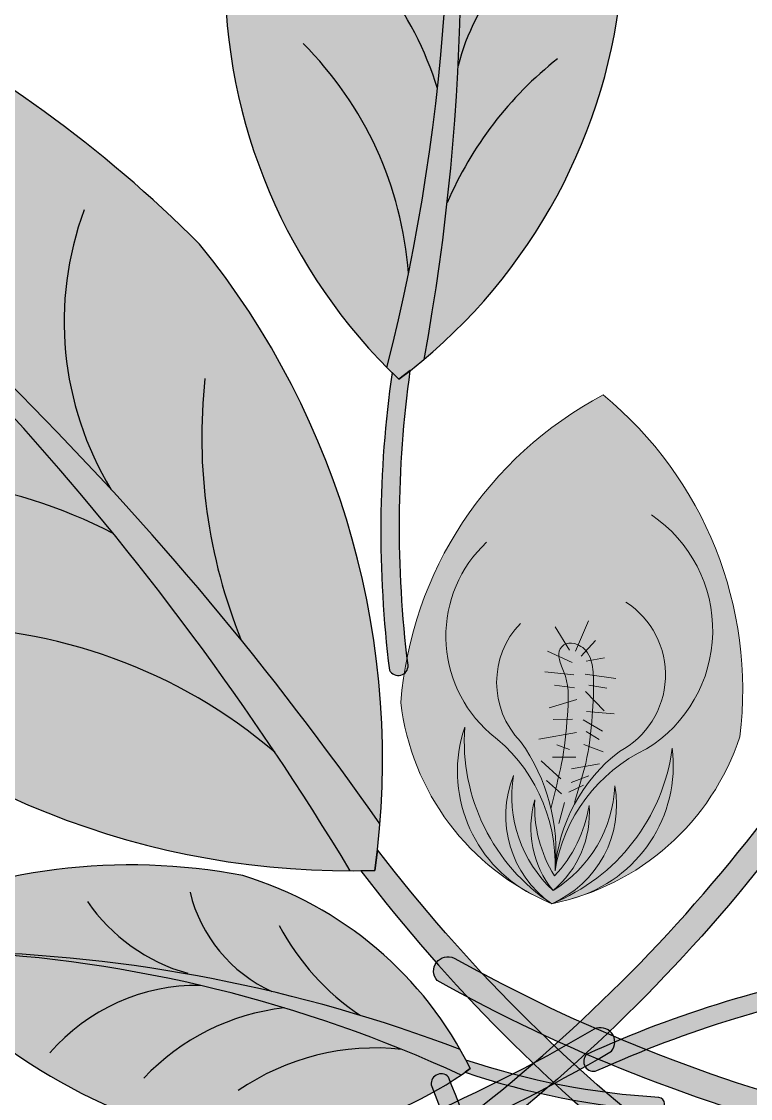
# Model space of a CAD drawing. Header units: inches. Extents: x 9636 to 21597, y -10243 to 557.
# Drawn here: x 15062.9 to 15070.02, y -8231.85 to -8221.33 of the extents above; entities that cross this region are included whole.
import ezdxf

# ---------------------------------------------------------------- set-up
doc = ezdxf.new("R2010")
doc.units = ezdxf.units.IN
doc.header["$MEASUREMENT"] = 0
doc.layers.add('MESA', color=7, linetype='Continuous')

# ---------------------------------------------------------------- blocks, each defined once
blk = doc.blocks.new('FF')
at = {"layer": 'MESA', "ltscale": 0.8}
h = blk.add_hatch(color=85, dxfattribs=at)
h.dxf.hatch_style = 1
h.set_gradient(color1=(103, 159, 96), color2=(179, 207, 175), one_color=1, tint=0.75, name='INVCURVED')
h.paths.add_polyline_path([(15064.8811561602, -8220.801215514386, 0.1995123331975758), (15066.46515635173, -8224.708705902385, 0.0967495278531692), (15066.89403234861, -8217.133986481098, -0.08665420676483183), (15066.82900168948, -8224.62937099197, 0.1924888780828612), (15068.75107029637, -8221.031934082206, 0.1586077411667837), (15067.11554714206, -8215.894076839513, 0.1586077411660197)])
h = blk.add_hatch(color=85, dxfattribs=at)
h.dxf.hatch_style = 1
h.set_gradient(color1=(103, 159, 96), color2=(52, 80, 48), one_color=1, tint=0.25)
h.paths.add_polyline_path([(15066.89403234861, -8217.133986481122, -0.09674952785286056), (15066.46515635173, -8224.708705902385, 0.007527451123012324), (15066.58311967793, -8224.824647923002, 0.01429188129494994), (15066.82900168948, -8224.62937099197, 0.08665420676455064)])
h = blk.add_hatch(color=85, dxfattribs=at)
h.dxf.hatch_style = 1
h.set_gradient(color1=(103, 159, 96), color2=(179, 207, 175), one_color=1, tint=0.75, name='INVCURVED')
h.paths.add_polyline_path([(15060.44388456064, -8227.275260860271, 0.1995123331975758), (15066.10786353155, -8229.626681390571, 0.0967495278531692), (15058.70291598274, -8221.444976370965, -0.08665420676483183), (15066.397389166, -8229.16890587719, 0.1924888780828612), (15064.63592437152, -8223.503938967493, 0.1586077411667837), (15057.64536266437, -8219.949036983468, 0.1586077411660197)])
h = blk.add_hatch(color=85, dxfattribs=at)
h.dxf.hatch_style = 1
h.set_gradient(color1=(103, 159, 96), color2=(52, 80, 48), one_color=1, tint=0.25)
h.paths.add_polyline_path([(15058.70291598277, -8221.444976370987, -0.09674952785286056), (15066.10786353155, -8229.626681390571, 0.007527451123012324), (15066.34841318624, -8229.62297500853, 0.01429188129494994), (15066.397389166, -8229.16890587719, 0.08665420676455064)])
h = blk.add_hatch(color=35, dxfattribs=at)
h.dxf.hatch_style = 1
h.set_gradient(color1=(179, 116, 77), color2=(114, 74, 49), one_color=1, tint=0.3199999928474426, name='CURVED')
h.paths.add_polyline_path([(15066.58861858098, -8226.177666626283), (15066.40645125505, -8226.211481529286, 0.03310768506175343), (15066.48997849787, -8227.66553451038, 0.8090823413515376), (15066.67226428651, -8227.617184074184, -0.032777259300629)])
h.paths.add_polyline_path([(15066.51558411287, -8224.759125893957, 0.03310768506174779), (15066.40645125505, -8226.211481529286), (15066.58861858098, -8226.177666626283, -0.03277725930060161), (15066.69381678708, -8224.739563561725), (15066.58311967792, -8224.824647922998)])
h = blk.add_hatch(color=7, dxfattribs=at)
h.dxf.hatch_style = 1
h.set_gradient(color1=(237, 238, 238), one_color=1, tint=1)
h.paths.add_polyline_path([(15068.57863020013, -8224.977689568474, 0.2569091805170801), (15066.60084802492, -8227.980523583463, 0.2403030205165218), (15067.83606677857, -8229.830550799854, -0.3583807301859824), (15067.22582952607, -8228.223599443705, 0.2702333190890776), (15068.07536442453, -8229.947910444922, -0.3489770048102109), (15067.70216043683, -8228.695391601812, 0.2509502793129825), (15068.08845324533, -8229.818646082678, -0.2453890551403372), (15067.91045473105, -8228.933283173283, 0.1532458537889449), (15068.10282817686, -8229.676680170585, 0.1518402250092038), (15068.43923788512, -8228.99389672352, 0.00137366511991412), (15068.44031618634, -8228.986934941042, -0.245389055139057), (15068.08845324526, -8229.818646082671, 0.2509502793127925), (15068.69206969464, -8228.795626070782, -0.3489770048638718), (15068.07536442463, -8229.947910445031, 0.2702333191166405), (15069.25330638998, -8228.428894085822, -0.358380731124288), (15068.333330498, -8229.880901845956, 0.240303021013481), (15069.9143286093, -8228.316034100413, 0.2569091805174252)])
edge = h.paths.add_edge_path(flags=16)
edge.add_arc((15066.27828611458, -8229.438236043386), 1.839283122478519, 354.1341814342972, 355.63354212006226, ccw=False)
edge.add_arc((15069.72669396033, -8229.746977301937), 1.623254014835382, 174.0344041079167, 175.7333194462699, ccw=False)
edge.add_arc((15066.27828611458, -8229.438236043376), 1.839283122478519, 355.633542119707, 373.1926147437849)
edge.add_spline(control_points=[(15068.06976670866, -8229.015099474558), (15068.07120784059, -8229.008181608977), (15068.0848965899, -8228.943642653088), (15068.10075346635, -8228.879586521878), (15068.11502656058, -8228.822520440173)], knot_values=[0.2471511740125481, 0.2471511740125481, 0.2471511740125481, 0.2471511740125481, 0.247785628570655, 0.2530743171580143, 0.2530743171580143, 0.2530743171580143, 0.2530743171580143], degree=3, periodic=0)
edge.add_spline(control_points=[(15068.11502656058, -8228.822520440173), (15068.12451295103, -8228.784592355089), (15068.13405001746, -8228.746721125604), (15068.14316395393, -8228.70883152662)], knot_values=[0.2436361292652643, 0.2436361292652643, 0.2436361292652643, 0.2436361292652643, 0.2471511740125481, 0.2471511740125481, 0.2471511740125481, 0.2471511740125481], degree=3, periodic=0)
edge.add_spline(control_points=[(15068.14316395393, -8228.70883152662), (15068.1535806801, -8228.665525806955), (15068.16808050442, -8228.601832130269), (15068.17985732952, -8228.537843906894), (15068.18337561035, -8228.51734761609)], knot_values=[0.2377304945037521, 0.2377304945037521, 0.2377304945037521, 0.2377304945037521, 0.2417479965750198, 0.2436361292652643, 0.2436361292652643, 0.2436361292652643, 0.2436361292652643], degree=3, periodic=0)
edge.add_spline(control_points=[(15068.18337561035, -8228.51734761609), (15068.18880205051, -8228.485735047054), (15068.19364097848, -8228.454031703879), (15068.19800749351, -8228.422208049345)], knot_values=[0.2348183224622999, 0.2348183224622999, 0.2348183224622999, 0.2348183224622999, 0.2377304945037521, 0.2377304945037521, 0.2377304945037521, 0.2377304945037521], degree=3, periodic=0)
edge.add_spline(control_points=[(15068.19800749351, -8228.422208049345), (15068.20383628657, -8228.37972714745), (15068.20882327921, -8228.337031860758), (15068.21324225262, -8228.294051930478)], knot_values=[0.2309309092598198, 0.2309309092598198, 0.2309309092598198, 0.2309309092598198, 0.2348183224622999, 0.2348183224622999, 0.2348183224622999, 0.2348183224622999], degree=3, periodic=0)
edge.add_spline(control_points=[(15068.21324225262, -8228.294051930478), (15068.21831212261, -8228.24474123357), (15068.22263431579, -8228.195055863769), (15068.22662228871, -8228.144889718245)], knot_values=[0.2264708961110354, 0.2264708961110354, 0.2264708961110354, 0.2264708961110354, 0.2309309092598199, 0.2309309092598199, 0.2309309092598199, 0.2309309092598199], degree=3, periodic=0)
edge.add_spline(control_points=[(15068.22662228871, -8228.144889718245), (15068.22756406319, -8228.133042798407), (15068.23189803008, -8228.077297610873), (15068.23594118686, -8228.020930644028), (15068.23720710917, -8227.976857874788)], knot_values=[0.2215260703448321, 0.2215260703448321, 0.2215260703448321, 0.2215260703448321, 0.222579318859487, 0.2264708961110354, 0.2264708961110354, 0.2264708961110354, 0.2264708961110354], degree=3, periodic=0)
edge.add_spline(control_points=[(15068.23720710917, -8227.976857874788), (15068.23862489548, -8227.927497998344), (15068.23763935749, -8227.878499398586), (15068.23181188946, -8227.830807691442)], knot_values=[0.2171676473178, 0.2171676473178, 0.2171676473178, 0.2171676473178, 0.2215260703448321, 0.2215260703448321, 0.2215260703448321, 0.2215260703448321], degree=3, periodic=0)
edge.add_spline(control_points=[(15068.23181188946, -8227.830807691442), (15068.22740071594, -8227.794706867815), (15068.21868136016, -8227.751808816338), (15068.2043193512, -8227.710617338205), (15068.20167087274, -8227.70339721801)], knot_values=[0.2131642620453263, 0.2131642620453263, 0.2131642620453263, 0.2131642620453263, 0.2164634238997696, 0.2171676473178, 0.2171676473178, 0.2171676473178, 0.2171676473178], degree=3, periodic=0)
edge.add_spline(control_points=[(15068.20167087274, -8227.70339721801), (15068.18815311222, -8227.66654592512), (15068.16312649481, -8227.612321080931), (15068.1466350512, -8227.551521677336), (15068.14468660878, -8227.53145120356)], knot_values=[0.2077773224475375, 0.2077773224475375, 0.2077773224475375, 0.2077773224475375, 0.2113716592103856, 0.2131642620453263, 0.2131642620453263, 0.2131642620453263, 0.2131642620453263], degree=3, periodic=0)
edge.add_spline(control_points=[(15068.14468660878, -8227.53145120356), (15068.14300251755, -8227.514103752985), (15068.14568684135, -8227.465937344024), (15068.18213825563, -8227.42320604925), (15068.21037901769, -8227.410032462634)], knot_values=[0.203445163018474, 0.203445163018474, 0.203445163018474, 0.203445163018474, 0.2049945578871382, 0.2077773224475375, 0.2077773224475375, 0.2077773224475375, 0.2077773224475375], degree=3, periodic=0)
edge.add_spline(control_points=[(15068.21037901769, -8227.410032462634), (15068.21209302283, -8227.409232923477), (15068.24739363791, -8227.394006985189), (15068.29297808841, -8227.402439691528), (15068.33089950151, -8227.418060343285), (15068.33411627481, -8227.419461488562)], knot_values=[0.1996944706411438, 0.1996944706411438, 0.1996944706411438, 0.1996944706411438, 0.1998633638435843, 0.2031371852270858, 0.203445163018474, 0.203445163018474, 0.203445163018474, 0.203445163018474], degree=3, periodic=0)
edge.add_spline(control_points=[(15068.33411627481, -8227.419461488562), (15068.35653990191, -8227.429228654697), (15068.38431020965, -8227.44645349636), (15068.40657447417, -8227.470270168253), (15068.41217780036, -8227.47706406262)], knot_values=[0.1967564236367511, 0.1967564236367511, 0.1967564236367511, 0.1967564236367511, 0.1989032889930779, 0.1996944706411438, 0.1996944706411438, 0.1996944706411438, 0.1996944706411438], degree=3, periodic=0)
edge.add_spline(control_points=[(15068.41217780036, -8227.47706406262), (15068.42794107579, -8227.496176644034), (15068.44564951935, -8227.527122324887), (15068.4575940528, -8227.559702910048), (15068.46059192616, -8227.56910289086)], knot_values=[0.1936429904609736, 0.1936429904609736, 0.1936429904609736, 0.1936429904609736, 0.1958687424163022, 0.1967564236367511, 0.1967564236367511, 0.1967564236367511, 0.1967564236367511], degree=3, periodic=0)
edge.add_spline(control_points=[(15068.46059192616, -8227.56910289086), (15068.47581480371, -8227.616834979468), (15068.48052586235, -8227.667424625484), (15068.48269552611, -8227.71798105644)], knot_values=[0.1891354409754396, 0.1891354409754396, 0.1891354409754396, 0.1891354409754396, 0.1936429904609736, 0.1936429904609736, 0.1936429904609736, 0.1936429904609736], degree=3, periodic=0)
edge.add_spline(control_points=[(15068.48269552611, -8227.71798105644), (15068.48289281333, -8227.72257814575), (15068.48420154517, -8227.756706748196), (15068.48468232296, -8227.790700412634), (15068.48459142958, -8227.820036598527)], knot_values=[0.1860923947748148, 0.1860923947748148, 0.1860923947748148, 0.1860923947748148, 0.186502265629451, 0.1891354409754396, 0.1891354409754396, 0.1891354409754396, 0.1891354409754396], degree=3, periodic=0)
edge.add_spline(control_points=[(15068.48459142958, -8227.820036598527), (15068.4844530201, -8227.86470878859), (15068.48313916618, -8227.909198165627), (15068.481048958, -8227.953583109058)], knot_values=[0.1820826809719926, 0.1820826809719926, 0.1820826809719926, 0.1820826809719926, 0.1860923947748149, 0.1860923947748149, 0.1860923947748149, 0.1860923947748149], degree=3, periodic=0)
edge.add_spline(control_points=[(15068.481048958, -8227.953583109058), (15068.47912456082, -8227.994447105453), (15068.47654209641, -8228.035222579969), (15068.47361301347, -8228.075970699665)], knot_values=[0.1783910477803653, 0.1783910477803653, 0.1783910477803653, 0.1783910477803653, 0.1820826809719925, 0.1820826809719925, 0.1820826809719925, 0.1820826809719925], degree=3, periodic=0)
edge.add_spline(control_points=[(15068.47361301347, -8228.075970699665), (15068.47272671247, -8228.088300531208), (15068.46967661708, -8228.129256970764), (15068.46637145264, -8228.170204469507), (15068.46383092124, -8228.198815959093)], knot_values=[0.1746797876871894, 0.1746797876871894, 0.1746797876871894, 0.1746797876871894, 0.175796826109966, 0.1783910477803653, 0.1783910477803653, 0.1783910477803653, 0.1783910477803653], degree=3, periodic=0)
edge.add_spline(control_points=[(15068.46383092124, -8228.198815959093), (15068.46107375581, -8228.229867183403), (15068.4580454858, -8228.260905012152), (15068.45461119959, -8228.291920491749)], knot_values=[0.171864353741853, 0.171864353741853, 0.171864353741853, 0.171864353741853, 0.1746797876871893, 0.1746797876871893, 0.1746797876871893, 0.1746797876871893], degree=3, periodic=0)
edge.add_spline(control_points=[(15068.45461119959, -8228.291920491749), (15068.45021434755, -8228.331629026923), (15068.44515198626, -8228.371300929153), (15068.43914099901, -8228.41091740903)], knot_values=[0.1682598066156458, 0.1682598066156458, 0.1682598066156458, 0.1682598066156458, 0.171864353741853, 0.171864353741853, 0.171864353741853, 0.171864353741853], degree=3, periodic=0)
edge.add_spline(control_points=[(15068.43914099901, -8228.41091740903), (15068.43072649492, -8228.466374693886), (15068.41867736734, -8228.531290088053), (15068.40300287428, -8228.595985189491), (15068.40062541892, -8228.605511821634)], knot_values=[0.1623418216133556, 0.1623418216133556, 0.1623418216133556, 0.1623418216133556, 0.1673876610569998, 0.1682598066156458, 0.1682598066156458, 0.1682598066156458, 0.1682598066156458], degree=3, periodic=0)
edge.add_spline(control_points=[(15068.40062541892, -8228.605511821634), (15068.390571353, -8228.645799176382), (15068.37931061208, -8228.685950304685), (15068.36769510534, -8228.725750957501)], knot_values=[0.1586535887747186, 0.1586535887747186, 0.1586535887747186, 0.1586535887747186, 0.1623418216133555, 0.1623418216133555, 0.1623418216133555, 0.1623418216133555], degree=3, periodic=0)
edge.add_spline(control_points=[(15068.36769510534, -8228.725750957501), (15068.35944230967, -8228.75402924641), (15068.35101042552, -8228.782130612635), (15068.34270500277, -8228.809978212588)], knot_values=[0.1560331062850654, 0.1560331062850654, 0.1560331062850654, 0.1560331062850654, 0.1586535887747186, 0.1586535887747186, 0.1586535887747186, 0.1586535887747186], degree=3, periodic=0)
edge.add_spline(control_points=[(15068.34270500277, -8228.809978212588), (15068.3298096663, -8228.8532155266), (15068.3126261283, -8228.911391079568), (15068.29814072473, -8228.967891377693), (15068.29446417071, -8228.982993383881)], knot_values=[0.1504801710943955, 0.1504801710943955, 0.1504801710943955, 0.1504801710943955, 0.1545488385723417, 0.1560331062850654, 0.1560331062850654, 0.1560331062850654, 0.1560331062850654], degree=3, periodic=0)
edge.add_arc((15069.72669396033, -8229.74697730195), 1.623254014835383, 151.9235256810907, 174.0344041075157)
at = {"layer": 'MESA', "lineweight": 5, "ltscale": 0.8}
h = blk.add_hatch(color=95, dxfattribs=at)
h.dxf.hatch_style = 1
h.set_gradient(color1=(68, 182, 53), color2=(121, 213, 109), one_color=1, tint=0.6299999952316284, name='CYLINDER')
edge = h.paths.add_edge_path()
edge.add_spline(control_points=[(15068.46059192616, -8227.56910289086), (15068.4575940528, -8227.559702910048), (15068.44564951935, -8227.527122324887), (15068.42794107579, -8227.496176644034), (15068.41217780036, -8227.47706406262)], knot_values=[0.1936429904609736, 0.1936429904609736, 0.1936429904609736, 0.1936429904609736, 0.1945306716814224, 0.1967564236367511, 0.1967564236367511, 0.1967564236367511, 0.1967564236367511], degree=3, periodic=0)
edge.add_spline(control_points=[(15068.41217780036, -8227.47706406262), (15068.40657447417, -8227.470270168253), (15068.38431020965, -8227.44645349636), (15068.35653990191, -8227.429228654697), (15068.33411627481, -8227.419461488562)], knot_values=[0.1967564236367511, 0.1967564236367511, 0.1967564236367511, 0.1967564236367511, 0.197547605284817, 0.1996944706411439, 0.1996944706411439, 0.1996944706411439, 0.1996944706411439], degree=3, periodic=0)
edge.add_spline(control_points=[(15068.33411627481, -8227.419461488562), (15068.33089950151, -8227.418060343285), (15068.29297808841, -8227.402439691528), (15068.24739363791, -8227.394006985189), (15068.21209302283, -8227.409232923477), (15068.21037901769, -8227.410032462634)], knot_values=[0.1996944706411439, 0.1996944706411439, 0.1996944706411439, 0.1996944706411439, 0.2000024484325321, 0.2032762698160336, 0.2034451630184741, 0.2034451630184741, 0.2034451630184741, 0.2034451630184741], degree=3, periodic=0)
edge.add_spline(control_points=[(15068.21037901769, -8227.410032462634), (15068.18213825563, -8227.42320604925), (15068.14568684135, -8227.465937344024), (15068.14300251755, -8227.514103752985), (15068.14468660878, -8227.53145120356)], knot_values=[0.2034451630184741, 0.2034451630184741, 0.2034451630184741, 0.2034451630184741, 0.2062279275788734, 0.2077773224475375, 0.2077773224475375, 0.2077773224475375, 0.2077773224475375], degree=3, periodic=0)
edge.add_spline(control_points=[(15068.14468660878, -8227.53145120356), (15068.1466350512, -8227.551521677336), (15068.16312649481, -8227.612321080931), (15068.18815311222, -8227.66654592512), (15068.20167087274, -8227.70339721801)], knot_values=[0.2077773224475375, 0.2077773224475375, 0.2077773224475375, 0.2077773224475375, 0.2095699252824783, 0.2131642620453263, 0.2131642620453263, 0.2131642620453263, 0.2131642620453263], degree=3, periodic=0)
edge.add_spline(control_points=[(15068.20167087274, -8227.70339721801), (15068.2043193512, -8227.710617338205), (15068.21868136016, -8227.751808816338), (15068.22740071594, -8227.794706867815), (15068.23181188946, -8227.830807691442)], knot_values=[0.2131642620453263, 0.2131642620453263, 0.2131642620453263, 0.2131642620453263, 0.2138684854633567, 0.2171676473178, 0.2171676473178, 0.2171676473178, 0.2171676473178], degree=3, periodic=0)
edge.add_spline(control_points=[(15068.23181188946, -8227.830807691442), (15068.23763935749, -8227.878499398586), (15068.23862489548, -8227.927497998344), (15068.23720710917, -8227.976857874788)], knot_values=[0.2171676473178, 0.2171676473178, 0.2171676473178, 0.2171676473178, 0.2215260703448321, 0.2215260703448321, 0.2215260703448321, 0.2215260703448321], degree=3, periodic=0)
edge.add_spline(control_points=[(15068.23720710917, -8227.976857874788), (15068.23594118686, -8228.020930644028), (15068.23189803008, -8228.077297610873), (15068.22756406319, -8228.133042798407), (15068.22662228871, -8228.144889718245)], knot_values=[0.2215260703448321, 0.2215260703448321, 0.2215260703448321, 0.2215260703448321, 0.2254176475963806, 0.2264708961110354, 0.2264708961110354, 0.2264708961110354, 0.2264708961110354], degree=3, periodic=0)
edge.add_spline(control_points=[(15068.22662228871, -8228.144889718245), (15068.22263431579, -8228.195055863769), (15068.21831212261, -8228.24474123357), (15068.21324225262, -8228.294051930478)], knot_values=[0.2264708961110354, 0.2264708961110354, 0.2264708961110354, 0.2264708961110354, 0.2309309092598199, 0.2309309092598199, 0.2309309092598199, 0.2309309092598199], degree=3, periodic=0)
edge.add_spline(control_points=[(15068.21324225262, -8228.294051930478), (15068.20882327921, -8228.337031860758), (15068.20383628657, -8228.37972714745), (15068.19800749351, -8228.422208049345)], knot_values=[0.2309309092598199, 0.2309309092598199, 0.2309309092598199, 0.2309309092598199, 0.2348183224622999, 0.2348183224622999, 0.2348183224622999, 0.2348183224622999], degree=3, periodic=0)
edge.add_spline(control_points=[(15068.19800749351, -8228.422208049345), (15068.19364097848, -8228.454031703879), (15068.18880205051, -8228.485735047054), (15068.18337561035, -8228.51734761609)], knot_values=[0.2348183224622999, 0.2348183224622999, 0.2348183224622999, 0.2348183224622999, 0.2377304945037521, 0.2377304945037521, 0.2377304945037521, 0.2377304945037521], degree=3, periodic=0)
edge.add_spline(control_points=[(15068.18337561035, -8228.51734761609), (15068.17985732952, -8228.537843906894), (15068.16808050442, -8228.601832130269), (15068.1535806801, -8228.665525806955), (15068.14316395393, -8228.70883152662)], knot_values=[0.2377304945037521, 0.2377304945037521, 0.2377304945037521, 0.2377304945037521, 0.2396186271939966, 0.2436361292652643, 0.2436361292652643, 0.2436361292652643, 0.2436361292652643], degree=3, periodic=0)
edge.add_spline(control_points=[(15068.14316395393, -8228.70883152662), (15068.13405001746, -8228.746721125604), (15068.12451295103, -8228.784592355089), (15068.11502656058, -8228.822520440173)], knot_values=[0.2436361292652643, 0.2436361292652643, 0.2436361292652643, 0.2436361292652643, 0.2471511740125481, 0.2471511740125481, 0.2471511740125481, 0.2471511740125481], degree=3, periodic=0)
edge.add_spline(control_points=[(15068.11502656058, -8228.822520440173), (15068.10075346635, -8228.879586521878), (15068.0848965899, -8228.943642653088), (15068.07120784059, -8229.008181608977), (15068.06976670866, -8229.015099474558)], knot_values=[0.2471511740125481, 0.2471511740125481, 0.2471511740125481, 0.2471511740125481, 0.2524398625999075, 0.2530743171580144, 0.2530743171580144, 0.2530743171580144, 0.2530743171580144], degree=3, periodic=0)
edge.add_arc((15066.49783130382, -8229.420034876473), 1.623254014835383, 355.7333194394512, 374.44550377751204, ccw=False)
edge.add_arc((15069.72669396033, -8229.74697730195), 1.623254014835383, 151.9235256807927, 172.7029852161997, ccw=False)
edge.add_spline(control_points=[(15068.29446417071, -8228.982993383881), (15068.29814072473, -8228.967891377693), (15068.3126261283, -8228.911391079568), (15068.3298096663, -8228.8532155266), (15068.34270500277, -8228.809978212588)], knot_values=[0.1504801710943955, 0.1504801710943955, 0.1504801710943955, 0.1504801710943955, 0.1519644388071193, 0.1560331062850654, 0.1560331062850654, 0.1560331062850654, 0.1560331062850654], degree=3, periodic=0)
edge.add_spline(control_points=[(15068.34270500277, -8228.809978212588), (15068.35101042552, -8228.782130612635), (15068.35944230967, -8228.75402924641), (15068.36769510534, -8228.725750957501)], knot_values=[0.1560331062850654, 0.1560331062850654, 0.1560331062850654, 0.1560331062850654, 0.1586535887747186, 0.1586535887747186, 0.1586535887747186, 0.1586535887747186], degree=3, periodic=0)
edge.add_spline(control_points=[(15068.36769510534, -8228.725750957501), (15068.37931061208, -8228.685950304685), (15068.390571353, -8228.645799176382), (15068.40062541892, -8228.605511821634)], knot_values=[0.1586535887747186, 0.1586535887747186, 0.1586535887747186, 0.1586535887747186, 0.1623418216133556, 0.1623418216133556, 0.1623418216133556, 0.1623418216133556], degree=3, periodic=0)
edge.add_spline(control_points=[(15068.40062541892, -8228.605511821634), (15068.40300287428, -8228.595985189491), (15068.41867736734, -8228.531290088053), (15068.43072649492, -8228.466374693886), (15068.43914099901, -8228.41091740903)], knot_values=[0.1623418216133556, 0.1623418216133556, 0.1623418216133556, 0.1623418216133556, 0.1632139671720015, 0.1682598066156458, 0.1682598066156458, 0.1682598066156458, 0.1682598066156458], degree=3, periodic=0)
edge.add_spline(control_points=[(15068.43914099901, -8228.41091740903), (15068.44515198626, -8228.371300929153), (15068.45021434755, -8228.331629026923), (15068.45461119959, -8228.291920491749)], knot_values=[0.1682598066156458, 0.1682598066156458, 0.1682598066156458, 0.1682598066156458, 0.171864353741853, 0.171864353741853, 0.171864353741853, 0.171864353741853], degree=3, periodic=0)
edge.add_spline(control_points=[(15068.45461119959, -8228.291920491749), (15068.4580454858, -8228.260905012152), (15068.46107375581, -8228.229867183403), (15068.46383092124, -8228.198815959093)], knot_values=[0.171864353741853, 0.171864353741853, 0.171864353741853, 0.171864353741853, 0.1746797876871894, 0.1746797876871894, 0.1746797876871894, 0.1746797876871894], degree=3, periodic=0)
edge.add_spline(control_points=[(15068.46383092124, -8228.198815959093), (15068.46637145264, -8228.170204469507), (15068.46967661708, -8228.129256970764), (15068.47272671247, -8228.088300531208), (15068.47361301347, -8228.075970699665)], knot_values=[0.1746797876871894, 0.1746797876871894, 0.1746797876871894, 0.1746797876871894, 0.1772740093575887, 0.1783910477803653, 0.1783910477803653, 0.1783910477803653, 0.1783910477803653], degree=3, periodic=0)
edge.add_spline(control_points=[(15068.47361301347, -8228.075970699665), (15068.47654209641, -8228.035222579969), (15068.47912456082, -8227.994447105453), (15068.481048958, -8227.953583109058)], knot_values=[0.1783910477803653, 0.1783910477803653, 0.1783910477803653, 0.1783910477803653, 0.1820826809719925, 0.1820826809719925, 0.1820826809719925, 0.1820826809719925], degree=3, periodic=0)
edge.add_spline(control_points=[(15068.481048958, -8227.953583109058), (15068.48313916618, -8227.909198165627), (15068.4844530201, -8227.86470878859), (15068.48459142958, -8227.820036598527)], knot_values=[0.1820826809719925, 0.1820826809719925, 0.1820826809719925, 0.1820826809719925, 0.1860923947748148, 0.1860923947748148, 0.1860923947748148, 0.1860923947748148], degree=3, periodic=0)
edge.add_spline(control_points=[(15068.48459142958, -8227.820036598527), (15068.48468232296, -8227.790700412634), (15068.48420154517, -8227.756706748196), (15068.48289281333, -8227.72257814575), (15068.48269552611, -8227.71798105644)], knot_values=[0.1860923947748148, 0.1860923947748148, 0.1860923947748148, 0.1860923947748148, 0.1887255701208035, 0.1891354409754396, 0.1891354409754396, 0.1891354409754396, 0.1891354409754396], degree=3, periodic=0)
edge.add_spline(control_points=[(15068.48269552611, -8227.71798105644), (15068.48052586235, -8227.667424625484), (15068.47581480371, -8227.616834979468), (15068.46059192616, -8227.56910289086)], knot_values=[0.1891354409754396, 0.1891354409754396, 0.1891354409754396, 0.1891354409754396, 0.1936429904609736, 0.1936429904609736, 0.1936429904609736, 0.1936429904609736], degree=3, periodic=0)
h = blk.add_hatch(color=83, dxfattribs=at)
h.dxf.hatch_style = 1
h.set_gradient(color1=(117, 211, 105), one_color=1, tint=1)
h.paths.add_polyline_path([(15067.22582952607, -8228.223599443705, 0.3583807301414101), (15067.83606677839, -8229.830550799748, 0.02724021252780064), (15068.07536442472, -8229.947910445047, -0.27023331912118)])
h.paths.add_polyline_path([(15068.0884532453, -8229.818646082647, -0.2509502793036039), (15067.70216043683, -8228.695391601812, 0.3489770048638718), (15068.0753644247, -8229.947910445038, 0.3489770048564635), (15068.69206969464, -8228.795626070778, -0.2509502793046178)])
h.paths.add_polyline_path([(15067.91045473105, -8228.933283173283, 0.2453890551401661), (15068.08845324533, -8229.818646082678, 0.2453890551330679), (15068.44031618634, -8228.986934941042, -0.1532458537798691), (15068.10282817684, -8229.676680170549, -0.1532458537804744)], flags=17)
h.paths.add_polyline_path([(15068.07536442463, -8229.947910445027, 0.02724021243329556), (15068.33333050163, -8229.880901844765, 0.3583807303279284), (15069.25330638998, -8228.428894085819, -0.2702333191168038)])
at = {"layer": 'MESA', "ltscale": 0.8}
h = blk.add_hatch(color=35, dxfattribs=at)
h.dxf.hatch_style = 1
h.set_gradient(color1=(179, 116, 77), color2=(114, 74, 49), one_color=1, tint=0.3199999928474426, name='CURVED')
h.paths.add_polyline_path([(15068.75412424293, -8230.714674685485), (15068.90465854722, -8230.938200804738, -0.03310768506175343), (15067.31040628421, -8232.333202997432, -0.8090823413515376), (15067.17483745152, -8232.094742082127, 0.032777259300629)])
h.paths.add_polyline_path([(15070.30082670176, -8229.344969534654, -0.03310768506174779), (15068.90465854722, -8230.938200804738), (15068.75412424293, -8230.714674685485, 0.03277725930060161), (15070.13950934045, -8229.140050628655), (15070.1640031077, -8229.341643070116)])
h = blk.add_hatch(color=35, dxfattribs=at)
h.dxf.hatch_style = 1
h.set_gradient(color1=(179, 116, 77), color2=(114, 74, 49), one_color=1, tint=0.3199999928474426, name='CURVED')
h.paths.add_polyline_path([(15067.75497866998, -8230.999400731209), (15067.60390605944, -8231.222563382873, 0.03310768506175343), (15069.19479145234, -8232.621403996522, 0.8090823413515376), (15069.33093463065, -8232.383270522349, -0.032777259300629)])
h.paths.add_polyline_path([(15066.21158197213, -8229.62597169066, 0.03310768506174779), (15067.60390605944, -8231.222563382873), (15067.75497866998, -8230.999400731209, -0.03277725930060161), (15066.3733927612, -8229.421442187571), (15066.34841318623, -8229.622975008528)])
h = blk.add_hatch(color=85, dxfattribs=at)
h.dxf.hatch_style = 1
h.set_gradient(color1=(103, 159, 96), color2=(179, 207, 175), one_color=1, tint=0.75, name='INVCURVED')
h.paths.add_polyline_path([(15064.43290420784, -8232.184742567393, 0.1995123331975758), (15067.19007123697, -8231.62228026639, 0.0967495278531692), (15062.27233812234, -8230.416473374837, -0.08665420676483183), (15067.18241946805, -8231.37386509969, 0.1924888780828612), (15065.05656476354, -8229.673695643565, 0.1586077411667837), (15061.48581772279, -8230.119812550787, 0.1586077411660197)])
h = blk.add_hatch(color=85, dxfattribs=at)
h.dxf.hatch_style = 1
h.set_gradient(color1=(103, 159, 96), color2=(52, 80, 48), one_color=1, tint=0.25)
h.paths.add_polyline_path([(15062.27233812235, -8230.416473374837, -0.09674952785286056), (15067.19007123697, -8231.622280266392, 0.007527451123012324), (15067.28054139318, -8231.559029217759, 0.01429188129494994), (15067.18241946805, -8231.37386509969, 0.08665420676455064)])
h = blk.add_hatch(color=35, dxfattribs=at)
h.dxf.hatch_style = 1
h.set_gradient(color1=(179, 116, 77), color2=(114, 74, 49), one_color=1, tint=0.3199999928474426, name='CURVED')
h.paths.add_polyline_path([(15069.01555375825, -8231.37952181446), (15068.87032247927, -8231.606529255665, -0.03310768506175343), (15066.95639256746, -8230.698485375427, -0.8090823413515376), (15067.12127817516, -8230.479270291777, 0.032777259300629)])
h.paths.add_polyline_path([(15070.88736417677, -8232.253996773197, -0.03310768506174779), (15068.87032247927, -8231.606529255665), (15069.01555375825, -8231.37952181446, 0.03277725930060161), (15071.01123473808, -8232.024494849164), (15070.83600715523, -8232.127133785707)])
h = blk.add_hatch(color=35, dxfattribs=at)
h.dxf.hatch_style = 1
h.set_gradient(color1=(179, 116, 77), color2=(114, 74, 49), one_color=1, tint=0.3199999928474426, name='CURVED')
h.paths.add_polyline_path([(15069.86636183062, -8231.068435930092), (15069.77957265807, -8230.90474102538, 0.03310768506175343), (15068.41717987192, -8231.419651472324, 0.8090823413515376), (15068.51787366714, -8231.579108780177, -0.032777259300629)])
h.paths.add_polyline_path([(15071.1980109842, -8230.57416639374, 0.03310768506174779), (15069.77957265807, -8230.90474102538), (15069.86636183062, -8231.068435930092, -0.03277725930060161), (15071.27002330127, -8230.738372962387), (15071.155706812, -8230.65821724651)])
h = blk.add_hatch(color=35, dxfattribs=at)
h.dxf.hatch_style = 1
h.set_gradient(color1=(179, 116, 77), color2=(114, 74, 49), one_color=1, tint=0.3199999928474426, name='CURVED')
h.paths.add_polyline_path([(15066.61731923162, -8232.117760750727), (15066.76777578928, -8232.341339209022, 0.03310768506175343), (15068.66013332374, -8231.38915521551, 0.8090823413515376), (15068.49020842886, -8231.173822805913, -0.032777259300629)])
h.paths.add_polyline_path([(15064.7662913952, -8233.035408093208, 0.03310768506174779), (15066.76777578928, -8232.341339209022), (15066.61731923162, -8232.117760750727, -0.03277725930060161), (15064.63713196331, -8232.80884046479), (15064.81469263441, -8232.90738824592)])
h = blk.add_hatch(color=35, dxfattribs=at)
h.dxf.hatch_style = 1
h.set_gradient(color1=(179, 116, 77), color2=(114, 74, 49), one_color=1, tint=0.3199999928474426, name='CURVED')
h.paths.add_polyline_path([(15068.16898143365, -8231.720541012864), (15068.16893737016, -8231.844194890964, 0.03310768506175343), (15069.13319241831, -8231.96683924525, 0.8090823413515376), (15069.12371360182, -8231.841333750117, -0.032777259300629)])
h.paths.add_polyline_path([(15067.22930789169, -8231.59534578267, 0.03310768506174779), (15068.16893737016, -8231.844194890964), (15068.16898143365, -8231.720541012864, -0.03277725930060161), (15067.23822345185, -8231.476012941603), (15067.28054139318, -8231.55902921776)])
h = blk.add_hatch(color=35, dxfattribs=at)
h.dxf.hatch_style = 1
h.set_gradient(color1=(179, 116, 77), color2=(114, 74, 49), one_color=1, tint=0.3199999928474426, name='CURVED')
h.paths.add_polyline_path([(15067.35881224788, -8233.103445923683), (15067.52589296503, -8233.023368359667, 0.03310768506175343), (15067.06667088266, -8231.641209920415, 0.8090823413515376), (15066.90326024277, -8231.7353525579, -0.032777259300629)])
h.paths.add_polyline_path([(15067.79865750359, -8234.45404874977, 0.03310768506174779), (15067.52589296503, -8233.023368359667), (15067.35881224788, -8233.103445923683, -0.03277725930060161), (15067.63166495695, -8234.519340865412), (15067.71639187125, -8234.408369930024)])
at = {"layer": 'MESA', "lineweight": 9, "ltscale": 0.8}
for p, q in [((15068.30820899639, -8227.48022271333), (15068.43379171735, -8227.185689269434)), ((15068.24851709324, -8227.47226828831), (15068.10863347569, -8227.243998447319)), ((15068.36492579476, -8227.529937017196), (15068.50279452549, -8227.375667858787)), ((15068.27711165026, -8227.592646499654), (15068.03495885103, -8227.480744611694)), ((15068.41096553107, -8227.578009862542), (15068.59169072084, -8227.545573209747)), ((15068.29033503652, -8227.71237501568), (15068.00875887767, -8227.683863678369)), ((15068.4023616713, -8227.706628051901), (15068.70304377817, -8227.749121286317)), ((15068.29795266129, -8227.839222753777), (15068.1018287509, -8227.81426999187)), ((15068.4381752747, -8227.812638631822), (15068.61362112088, -8227.840601795324)), ((15068.40531612136, -8227.87560979886), (15068.58702199107, -8228.062691238785)), ((15068.32139102075, -8227.951453155722), (15068.05232846369, -8228.03264988975)), ((15068.41657830289, -8228.071549673872), (15068.68649508611, -8228.092472179656)), ((15068.27802374947, -8228.144000937284), (15068.08886893292, -8228.147271607002)), ((15068.38151379872, -8228.150323247504), (15068.57086791828, -8228.261871057059)), ((15068.3165900784, -8228.276284910444), (15067.94902633663, -8228.339474554881)), ((15068.41283494955, -8228.266555954719), (15068.5394659453, -8228.34344022695)), ((15068.25101380714, -8228.442356846657), (15068.12466149775, -8228.394327717711)), ((15068.38913964994, -8228.392071997108), (15068.57854618305, -8228.463458953736)), ((15068.16445526412, -8228.728269748624), (15067.97110265053, -8228.551745570718)), ((15068.3122986031, -8228.516826956617), (15068.08346856136, -8228.51775109379)), ((15068.26884929674, -8228.628896573478), (15068.54263515796, -8228.580311031472)), ((15068.17218412232, -8228.873192060359), (15068.02534565343, -8228.74301605392)), ((15068.26642957565, -8228.764223176819), (15068.43951114796, -8228.698467018428)), ((15068.24412693163, -8228.858052945923), (15068.38552830871, -8228.78909406473)), ((15068.20185253185, -8228.95947791539), (15068.14581646959, -8229.165204758316))]:
    blk.add_line(p, q, dxfattribs=at)
at = {"layer": 'MESA', "ltscale": 0.8}
for points in [[(15066.69381678708, -8224.739563561725), (15066.58311967793, -8224.824647923002), (15066.51558411287, -8224.759125893957, 0.06628802967972178), (15066.48997849787, -8227.66553451038, 0.8090823413515378), (15066.67226428651, -8227.617184074184, -0.06562502276091056)], [(15070.13950934045, -8229.140050628657), (15070.1640031077, -8229.34164307012), (15070.30082670176, -8229.344969534655, -0.06628802967972178), (15067.31040628421, -8232.333202997434, -0.8090823413515378), (15067.17483745152, -8232.094742082129, 0.06562502276091056)], [(15066.3733927612, -8229.421442187571), (15066.34841318624, -8229.62297500853), (15066.21158197213, -8229.62597169066, 0.06628802967972178), (15069.19479145234, -8232.621403996522, 0.8090823413515378), (15069.33093463065, -8232.383270522349, -0.06562502276091056)], [(15071.01123473808, -8232.024494849165), (15070.83600715522, -8232.127133785705), (15070.88736417677, -8232.2539967732, -0.06628802967972178), (15066.95639256746, -8230.69848537543, -0.8090823413515378), (15067.12127817516, -8230.479270291778, 0.06562502276091056)], [(15071.27002330127, -8230.738372962387), (15071.155706812, -8230.658217246513), (15071.1980109842, -8230.57416639374, 0.06628802967972178), (15068.41717987192, -8231.419651472324, 0.8090823413515378), (15068.51787366714, -8231.579108780177, -0.06562502276091056)], [(15064.63713196331, -8232.80884046479), (15064.81469263441, -8232.907388245916), (15064.7662913952, -8233.035408093208, 0.06628802967972178), (15068.66013332374, -8231.38915521551, 0.8090823413515378), (15068.49020842886, -8231.173822805913, -0.06562502276091056)], [(15067.23822345185, -8231.476012941604), (15067.28054139318, -8231.55902921776), (15067.22930789169, -8231.595345782673, 0.06628802967972178), (15069.13319241831, -8231.966839245251, 0.8090823413515378), (15069.12371360182, -8231.841333750119, -0.06562502276091056)], [(15067.63166495695, -8234.519340865412), (15067.71639187125, -8234.40836993002), (15067.79865750359, -8234.45404874977, 0.06628802967972178), (15067.06667088266, -8231.641209920415, 0.8090823413515378), (15066.90326024277, -8231.7353525579, -0.06562502276091056)]]:
    blk.add_lwpolyline(points, format="xyb", close=True, dxfattribs=at)
for centre, radius, start, end in [((15047.28979306313, -8219.82350746086), 19.78786802722847, 345.7071277375105, 7.811687820241274), ((15045.39948329482, -8220.695472118683), 21.78760700426908, 349.5978111158118, 9.40800671393467), ((15055.67831020597, -8232.46793127095), 12.6724902665297, 45.02039104986039, 81.07031372472643), ((15063.7423215049, -8222.97646176113), 3.366816296886902, 17.15156536465422, 57.04205542457148), ((15069.26358763128, -8222.294362635774), 2.168727903706588, 114.3257066386878, 165.8228947667104), ((15070.37455992912, -8220.849127659725), 5.493612704050435, 179.5002926737158, 226.3576782898758), ((15063.29088670916, -8220.426809519706), 5.493612704050435, 306.8186191303446, 353.6760047465022), ((15041.46182396994, -8244.491047355124), 28.78153299601394, 31.09475735859386, 53.19931744132401), ((15040.43371074198, -8247.339038704888), 31.69016131675633, 34.98544073689261, 54.79563633501697), ((15063.14558663651, -8224.04995313049), 3.540329309418788, 4.229289919898506, 45.07015750445261), ((15070.37966871733, -8224.531903656078), 3.621043456957243, 128.3409433924827, 156.6942079969116), ((15066.46661400254, -8224.262846973266), 3.154423388816684, 159.7133362597722, 211.210524387793), ((15058.43174257746, -8228.539405620448), 7.990481596672286, 352.2062487514263, 39.06363436758281), ((15069.92350387674, -8225.392895642788), 5.266822155525183, 173.7285730135647, 202.0818376179943), ((15061.53285846551, -8230.676469251392), 4.897047736877401, 62.53919498573456, 102.4296850456539), ((15066.1050498138, -8221.6362002893), 7.990481596672286, 224.8879222948006, 271.7453079109562), ((15062.03480797161, -8232.390922990082), 5.149423105894036, 49.61691954098136, 90.45778712553658), ((15063.95667828452, -8235.383434347988), 5.814711200008178, 79.0964769340696, 115.1463996089357), ((15063.99316818499, -8233.182489311099), 3.666394043824589, 26.2823346356357, 73.13972025179503), ((15065.01179615443, -8228.902045514418), 1.795118470488803, 214.8545453021426, 254.0628946257502), ((15065.94744060192, -8229.491477186852), 1.447391998158781, 193.7894221439795, 245.2866102720013), ((15066.13225745228, -8226.623891473355), 5.814711200008178, 216.9573288218645, 253.0072514967306), ((15067.55178398826, -8229.032237615223), 2.416656010939673, 207.8046588977717, 236.1579235022031), ((15061.64457470467, -8243.607812453947), 13.20626796671093, 65.17084324280451, 87.27540332553305), ((15061.98601529926, -8244.95453220624), 14.54087808023783, 69.06152662110516, 88.87172221922819), ((15064.61154412087, -8232.647133733995), 1.900965413427682, 89.05313914775707, 139.2429363028924), ((15065.72118788455, -8233.197439862019), 2.246986797678042, 96.61528086994787, 136.5057709298625), ((15066.35272354045, -8233.71998801331), 2.362788021743933, 83.69300542519, 124.5338730097463), ((15065.1347458586, -8228.586150678637), 3.666394043824589, 258.9640081790107, 305.8213937951681)]:
    blk.add_arc(centre, radius, start, end, dxfattribs=at)
at = {"layer": 'MESA', "lineweight": 9, "ltscale": 0.8}
for centre, radius, start, end in [((15070.31895258074, -8228.276671717043), 3.729880052366157, 117.8131318749585, 175.4459883586412), ((15066.2123273961, -8227.860850376455), 3.729880052366157, 352.9903162968742, 50.62317278056014), ((15068.28782761408, -8227.277246862108), 1.360816399643647, 301.6529520715625, 55.9503602004728), ((15068.30055038145, -8227.334315227792), 1.25857902827521, 133.1627441315788, 228.7514981918086), ((15068.34005109092, -8227.711712643402), 0.8474461488184172, 297.895170219924, 57.05961569020852), ((15068.37015188941, -8227.785695821756), 0.8323297560484371, 136.1893353226664, 223.9031378691966), ((15069.03199722839, -8227.694680192086), 2.447895605194047, 186.7057882701575, 246.9958351289915), ((15066.5018127551, -8229.563088907644), 1.607365752450375, 357.7494530541103, 52.92914740792179), ((15067.58982510861, -8227.548651295549), 2.447895605194047, 281.4404695265238, 341.7305163853592), ((15066.27828611458, -8229.438236043372), 1.839283122480592, 354.1341814458573, 35.7794784515598), ((15069.69411711408, -8229.886329578128), 1.607365752450653, 115.507157247655, 170.6868516014156), ((15069.72669396033, -8229.74697730195), 1.623254014835731, 127.588422126077, 175.7333194322339)]:
    blk.add_arc(centre, radius, start, end, dxfattribs=at)
at = {"layer": 'MESA', "color": 62, "lineweight": 5, "ltscale": 0.8}
for centre, radius, start, end in [((15068.50795363293, -8228.656058825682), 1.353093988771021, 161.3607925342275, 242.5831584817739), ((15069.12931117571, -8228.357220870586), 1.908165893264275, 175.9845133456153, 236.472650411037), ((15067.36167535401, -8228.17823675005), 1.908165893264275, 291.96365424448, 352.4517913099017), ((15067.91051665332, -8228.59556461581), 1.353093988771021, 285.8531461737458, 7.075512121289419), ((15068.67676628438, -8229.086855210004), 1.050285825198379, 158.1164719381287, 235.0677232216388), ((15068.94383761141, -8228.89642388984), 1.257845851722375, 170.8033962357956, 227.1533011498063), ((15067.65877425156, -8228.983777185407), 1.050285825198379, 293.3685814338767, 10.319832717387), ((15067.43529714138, -8228.743674785072), 1.257845851722375, 301.2830035057097, 357.6329084197197), ((15068.84713857963, -8229.20554118212), 0.9754491558092263, 163.7928819227249, 218.9421929158502), ((15069.19091304666, -8228.998520376168), 1.282119101587379, 177.0833979895268, 211.9336372990237), ((15067.46806863817, -8229.065901773594), 0.9754491558092263, 309.4941117396662, 4.643422732792888), ((15067.17277075446, -8228.7941709175), 1.282119101587379, 316.5026673564946, 351.3529066659909)]:
    blk.add_arc(centre, radius, start, end, dxfattribs=at)
blk.add_open_spline([(15068.29446417071, -8228.982993383881), (15068.29814072473, -8228.967891377693), (15068.33135814377, -8228.838326877129), (15068.43110722737, -8228.547166984694), (15068.47165150976, -8228.141843479674), (15068.49139559875, -8227.79603090571), (15068.47289667433, -8227.567063046901), (15068.40345134137, -8227.456482357247), (15068.31907025159, -8227.407266503023), (15068.21357300413, -8227.387750477326), (15068.1301635437, -8227.48165362187), (15068.157763293, -8227.60492028141), (15068.25088952616, -8227.795021990903), (15068.22905677004, -8228.143403893062), (15068.18921883243, -8228.565340070667), (15068.1023047704, -8228.861567529311), (15068.07120784059, -8229.008181608977), (15068.06976670866, -8229.015099474558)], degree=3, knots=[0.1504801710943955, 0.1504801710943955, 0.1504801710943955, 0.1504801710943955, 0.1519644388071193, 0.1632139671720015, 0.1772740093575887, 0.1887255701208035, 0.1945306716814224, 0.197547605284817, 0.2000024484325321, 0.2032762698160336, 0.2062279275788734, 0.2095699252824783, 0.2138684854633567, 0.2254176475963806, 0.2396186271939966, 0.2524398625999075, 0.2530743171580144, 0.2530743171580144, 0.2530743171580144, 0.2530743171580144], dxfattribs=at)

msp = doc.modelspace()

# ---------------------------------------------------------------- block references
at = {"color": 18, "true_color": 0x000000}
msp.add_blockref('FF', (0, 0), dxfattribs=at)

doc.saveas('drawing.dxf')
